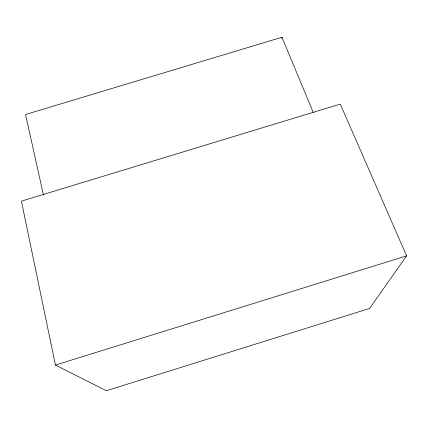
<?xml version="1.0" encoding="UTF-8"?>
<svg xmlns="http://www.w3.org/2000/svg" width="428" height="428" viewBox="0 0 428 428"><rect width="100%" height="100%" fill="white"/><g stroke="black" fill="none" stroke-linecap="round" stroke-linejoin="round"><path stroke-width="0.64" d="M281.875 38.59L281.95 37.263L25.541 114.49L43.501 195.238M406.6 255.858L369.605 308.449L106.342 390.737L55.426 365.073L21.4 201.149L340.271 104.084L406.6 255.858L55.426 365.073M281.95 37.263L313.408 112.815"/></g></svg>
